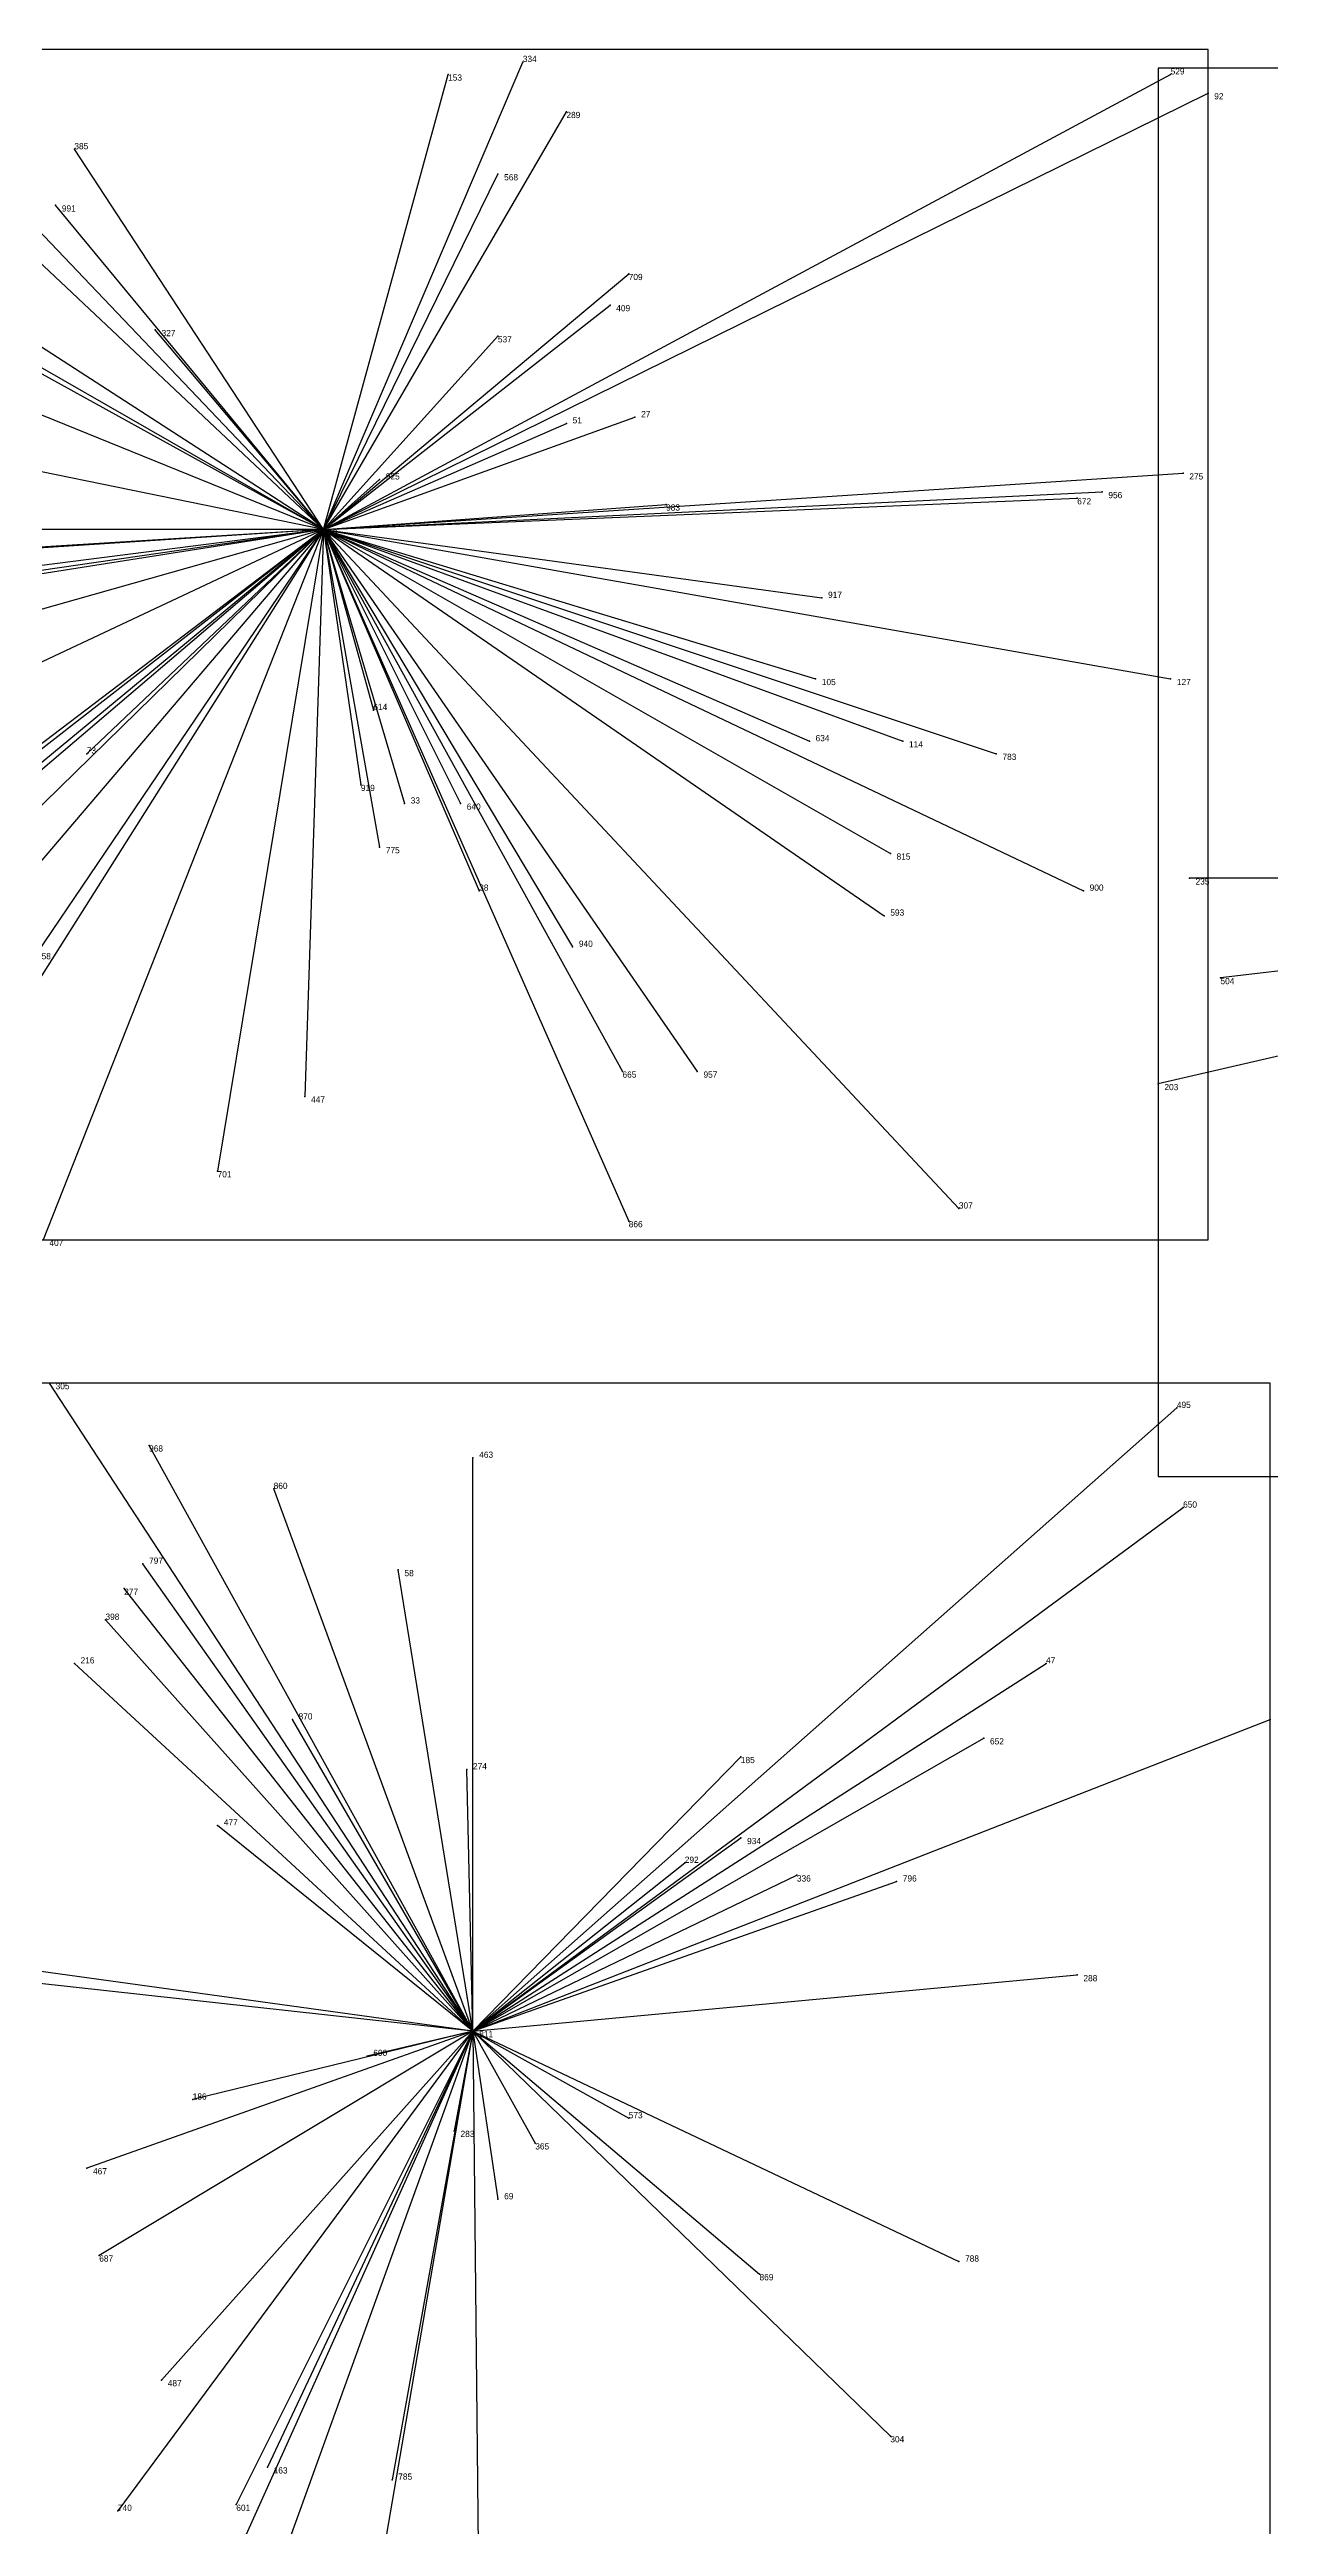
# Model space of a CAD drawing. Extents: x 0 to 1, y 0 to 1.
# Drawn here: x 0.516 to 0.712, y 0.5995 to 0.997 of the extents above; entities that cross this region are included whole.
import ezdxf

# ---------------------------------------------------------------- set-up
doc = ezdxf.new("R2010")
doc.units = 0
for name, color, linetype in [('Clients', 3, 'CONTINUOUS'), ('Facilities', 3, 'CONTINUOUS'), ('Facilities_lines', 3, 'CONTINUOUS'), ('Min_max_boxes', 1, 'CONTINUOUS'), ('Normals', 1, 'CONTINUOUS'), ('Source_points', 5, 'CONTINUOUS'), ('Text', 3, 'CONTINUOUS')]:
    doc.layers.add(name, color=color, linetype=linetype)

msp = doc.modelspace()

# ---------------------------------------------------------------- linework, layer by layer
at = {"layer": 'Clients', "color": 5}
for p in [(0.592, 0.995), (0.58, 0.993), (0.696, 0.993), (0.702, 0.99), (0.599, 0.987), (0.52, 0.981), (0.588, 0.977), (0.517, 0.972), (0.609, 0.961), (0.606, 0.956), (0.533, 0.952), (0.588, 0.951), (0.599, 0.937), (0.61, 0.938), (0.569, 0.928), (0.698, 0.929), (0.615, 0.924), (0.681, 0.925), (0.685, 0.926), (0.64, 0.909), (0.639, 0.896), (0.696, 0.896), (0.568, 0.891), (0.522, 0.884), (0.638, 0.886), (0.653, 0.886), (0.668, 0.884), (0.566, 0.879), (0.573, 0.876), (0.582, 0.876), (0.569, 0.869), (0.651, 0.868), (0.699, 0.864), (0.585, 0.862), (0.682, 0.862), (0.65, 0.858), (0.6, 0.853), (0.704, 0.848), (0.608, 0.833), (0.62, 0.833), (0.694, 0.831), (0.557, 0.829), (0.543, 0.817), (0.662, 0.811), (0.609, 0.809), (0.697, 0.779), (0.532, 0.773), (0.584, 0.771), (0.552, 0.766), (0.698, 0.763), (0.531, 0.754), (0.572, 0.753), (0.528, 0.75), (0.525, 0.745), (0.52, 0.738), (0.676, 0.738), (0.555, 0.729), (0.712, 0.729), (0.666, 0.726), (0.583, 0.721), (0.627, 0.723), (0.543, 0.712), (0.627, 0.71), (0.618, 0.706), (0.636, 0.704), (0.652, 0.703), (0.681, 0.688), (0.567, 0.675), (0.539, 0.668), (0.609, 0.665), (0.581, 0.663), (0.594, 0.661), (0.522, 0.657), (0.588, 0.652), (0.524, 0.643), (0.63, 0.64), (0.662, 0.642), (0.534, 0.623), (0.651, 0.614), (0.551, 0.609), (0.571, 0.607), (0.527, 0.602), (0.546, 0.603)]:
    msp.add_point(p, dxfattribs=at)
at = {"layer": 'Facilities', "color": 3}
for p in [(0.56, 0.92), (0.584, 0.679)]:
    msp.add_point(p, dxfattribs=at)
at = {"layer": 'Facilities_lines', "color": 3}
for p, q in [((0.56, 0.92), (0.429, 0.995)), ((0.56, 0.92), (0.478, 0.997)), ((0.56, 0.92), (0.592, 0.995)), ((0.56, 0.92), (0.433, 0.99)), ((0.56, 0.92), (0.58, 0.993)), ((0.56, 0.92), (0.696, 0.993)), ((0.56, 0.92), (0.702, 0.99)), ((0.56, 0.92), (0.599, 0.987)), ((0.56, 0.92), (0.498, 0.985)), ((0.56, 0.92), (0.52, 0.981)), ((0.56, 0.92), (0.588, 0.977)), ((0.56, 0.92), (0.517, 0.972)), ((0.56, 0.92), (0.609, 0.961)), ((0.56, 0.92), (0.476, 0.954)), ((0.56, 0.92), (0.606, 0.956)), ((0.56, 0.92), (0.512, 0.951)), ((0.56, 0.92), (0.533, 0.952)), ((0.56, 0.92), (0.588, 0.951)), ((0.56, 0.92), (0.467, 0.939)), ((0.56, 0.92), (0.61, 0.938)), ((0.56, 0.92), (0.599, 0.937)), ((0.56, 0.92), (0.698, 0.929)), ((0.56, 0.92), (0.569, 0.928)), ((0.56, 0.92), (0.685, 0.926)), ((0.56, 0.92), (0.681, 0.925)), ((0.56, 0.92), (0.615, 0.924)), ((0.56, 0.92), (0.446, 0.902)), ((0.56, 0.92), (0.447, 0.888)), ((0.56, 0.92), (0.448, 0.913)), ((0.56, 0.92), (0.462, 0.839)), ((0.56, 0.92), (0.467, 0.829)), ((0.56, 0.92), (0.467, 0.92)), ((0.56, 0.92), (0.472, 0.845)), ((0.56, 0.92), (0.474, 0.909)), ((0.56, 0.92), (0.475, 0.88)), ((0.56, 0.92), (0.483, 0.86)), ((0.56, 0.92), (0.484, 0.915)), ((0.56, 0.92), (0.493, 0.814)), ((0.56, 0.92), (0.498, 0.911)), ((0.56, 0.92), (0.502, 0.92)), ((0.56, 0.92), (0.508, 0.859)), ((0.56, 0.92), (0.51, 0.882)), ((0.56, 0.92), (0.514, 0.852)), ((0.56, 0.92), (0.515, 0.806)), ((0.56, 0.92), (0.522, 0.884)), ((0.56, 0.92), (0.543, 0.817)), ((0.56, 0.92), (0.557, 0.829)), ((0.56, 0.92), (0.662, 0.811)), ((0.56, 0.92), (0.573, 0.876)), ((0.56, 0.92), (0.585, 0.862)), ((0.56, 0.92), (0.639, 0.896)), ((0.56, 0.92), (0.653, 0.886)), ((0.56, 0.92), (0.65, 0.858)), ((0.56, 0.92), (0.568, 0.891)), ((0.56, 0.92), (0.638, 0.886)), ((0.56, 0.92), (0.582, 0.876)), ((0.56, 0.92), (0.696, 0.896)), ((0.56, 0.92), (0.608, 0.833)), ((0.56, 0.92), (0.569, 0.869)), ((0.56, 0.92), (0.668, 0.884)), ((0.56, 0.92), (0.651, 0.868)), ((0.56, 0.92), (0.609, 0.809)), ((0.56, 0.92), (0.682, 0.862)), ((0.56, 0.92), (0.64, 0.909)), ((0.56, 0.92), (0.566, 0.879)), ((0.56, 0.92), (0.6, 0.853)), ((0.56, 0.92), (0.62, 0.833)), ((0.837, 0.864), (0.694, 0.831)), ((0.837, 0.864), (0.699, 0.864)), ((0.837, 0.864), (0.704, 0.848)), ((0.584, 0.679), (0.516, 0.783)), ((0.584, 0.679), (0.697, 0.779)), ((0.584, 0.679), (0.532, 0.773)), ((0.584, 0.679), (0.584, 0.771)), ((0.584, 0.679), (0.552, 0.766)), ((0.584, 0.679), (0.698, 0.763)), ((0.584, 0.679), (0.531, 0.754)), ((0.584, 0.679), (0.572, 0.753)), ((0.584, 0.679), (0.528, 0.75)), ((0.584, 0.679), (0.525, 0.745)), ((0.584, 0.679), (0.52, 0.738)), ((0.584, 0.679), (0.676, 0.738)), ((0.584, 0.679), (0.555, 0.729)), ((0.584, 0.679), (0.712, 0.729)), ((0.584, 0.679), (0.666, 0.726)), ((0.584, 0.679), (0.583, 0.721)), ((0.584, 0.679), (0.627, 0.723)), ((0.584, 0.679), (0.543, 0.712)), ((0.584, 0.679), (0.627, 0.71)), ((0.584, 0.679), (0.618, 0.706)), ((0.584, 0.679), (0.636, 0.704)), ((0.584, 0.679), (0.652, 0.703)), ((0.584, 0.679), (0.497, 0.691)), ((0.584, 0.679), (0.502, 0.688)), ((0.584, 0.679), (0.681, 0.688)), ((0.584, 0.679), (0.522, 0.657)), ((0.584, 0.679), (0.524, 0.546)), ((0.584, 0.679), (0.524, 0.643)), ((0.584, 0.679), (0.527, 0.602)), ((0.584, 0.679), (0.534, 0.623)), ((0.584, 0.679), (0.539, 0.668)), ((0.584, 0.679), (0.545, 0.571)), ((0.584, 0.679), (0.546, 0.603)), ((0.584, 0.679), (0.551, 0.609)), ((0.584, 0.679), (0.567, 0.675)), ((0.584, 0.679), (0.568, 0.586)), ((0.584, 0.679), (0.571, 0.607)), ((0.584, 0.679), (0.581, 0.663)), ((0.584, 0.679), (0.651, 0.614)), ((0.584, 0.679), (0.588, 0.652)), ((0.584, 0.679), (0.594, 0.661)), ((0.584, 0.679), (0.585, 0.582)), ((0.584, 0.679), (0.609, 0.665)), ((0.584, 0.679), (0.662, 0.642)), ((0.584, 0.679), (0.63, 0.64))]:
    msp.add_line(p, q, dxfattribs=at)
at = {"layer": 'Min_max_boxes', "color": 1}
for p, q in [((0.702, 0.997), (0.429, 0.997)), ((0.702, 0.997), (0.429, 0.997)), ((0.998, 0.994), (0.694, 0.994)), ((0.694, 0.994), (0.694, 0.768)), ((0.998, 0.994), (0.694, 0.994)), ((0.694, 0.994), (0.694, 0.768)), ((0.694, 0.994), (0.694, 0.994)), ((0.702, 0.806), (0.702, 0.997)), ((0.702, 0.806), (0.702, 0.997)), ((0.702, 0.997), (0.702, 0.997)), ((0.429, 0.806), (0.702, 0.806)), ((0.429, 0.806), (0.702, 0.806)), ((0.702, 0.806), (0.702, 0.806)), ((0.712, 0.783), (0.497, 0.783)), ((0.712, 0.783), (0.497, 0.783)), ((0.712, 0.546), (0.712, 0.783)), ((0.712, 0.546), (0.712, 0.783)), ((0.712, 0.783), (0.712, 0.783)), ((0.694, 0.768), (0.998, 0.768)), ((0.694, 0.768), (0.998, 0.768)), ((0.694, 0.768), (0.694, 0.768))]:
    msp.add_line(p, q, dxfattribs=at)
at = {"layer": 'Normals', "color": 1}
for p, q in [((0.592, 0.995), (0.592, 0.995, 0.1)), ((0.58, 0.993), (0.58, 0.993, 0.1)), ((0.696, 0.993), (0.696, 0.993, 0.1)), ((0.702, 0.99), (0.702, 0.99, 0.1)), ((0.599, 0.987), (0.599, 0.987, 0.1)), ((0.52, 0.981), (0.52, 0.981, 0.1)), ((0.588, 0.977), (0.588, 0.977, 0.1)), ((0.517, 0.972), (0.517, 0.972, 0.1)), ((0.609, 0.961), (0.609, 0.961, 0.1)), ((0.606, 0.956), (0.606, 0.956, 0.1)), ((0.533, 0.952), (0.533, 0.952, 0.1)), ((0.588, 0.951), (0.588, 0.951, 0.1)), ((0.599, 0.937), (0.599, 0.937, 0.1)), ((0.61, 0.938), (0.61, 0.938, 0.1)), ((0.569, 0.928), (0.569, 0.928, 0.1)), ((0.698, 0.929), (0.698, 0.929, 0.1)), ((0.615, 0.924), (0.615, 0.924, 0.1)), ((0.681, 0.925), (0.681, 0.925, 0.1)), ((0.685, 0.926), (0.685, 0.926, 0.1)), ((0.56, 0.92), (0.56, 0.92, 0.1)), ((0.64, 0.909), (0.64, 0.909, 0.1)), ((0.639, 0.896), (0.639, 0.896, 0.1)), ((0.696, 0.896), (0.696, 0.896, 0.1)), ((0.568, 0.891), (0.568, 0.891, 0.1)), ((0.522, 0.884), (0.522, 0.884, 0.1)), ((0.638, 0.886), (0.638, 0.886, 0.1)), ((0.653, 0.886), (0.653, 0.886, 0.1)), ((0.668, 0.884), (0.668, 0.884, 0.1)), ((0.566, 0.879), (0.566, 0.879, 0.1)), ((0.573, 0.876), (0.573, 0.876, 0.1)), ((0.582, 0.876), (0.582, 0.876, 0.1)), ((0.569, 0.869), (0.569, 0.869, 0.1)), ((0.651, 0.868), (0.651, 0.868, 0.1)), ((0.699, 0.864), (0.699, 0.864, 0.1)), ((0.585, 0.862), (0.585, 0.862, 0.1)), ((0.682, 0.862), (0.682, 0.862, 0.1)), ((0.65, 0.858), (0.65, 0.858, 0.1)), ((0.6, 0.853), (0.6, 0.853, 0.1)), ((0.704, 0.848), (0.704, 0.848, 0.1)), ((0.608, 0.833), (0.608, 0.833, 0.1)), ((0.62, 0.833), (0.62, 0.833, 0.1)), ((0.694, 0.831), (0.694, 0.831, 0.1)), ((0.557, 0.829), (0.557, 0.829, 0.1)), ((0.543, 0.817), (0.543, 0.817, 0.1)), ((0.662, 0.811), (0.662, 0.811, 0.1)), ((0.609, 0.809), (0.609, 0.809, 0.1)), ((0.697, 0.779), (0.697, 0.779, 0.1)), ((0.532, 0.773), (0.532, 0.773, 0.1)), ((0.584, 0.771), (0.584, 0.771, 0.1)), ((0.552, 0.766), (0.552, 0.766, 0.1)), ((0.698, 0.763), (0.698, 0.763, 0.1)), ((0.531, 0.754), (0.531, 0.754, 0.1)), ((0.572, 0.753), (0.572, 0.753, 0.1)), ((0.528, 0.75), (0.528, 0.75, 0.1)), ((0.525, 0.745), (0.525, 0.745, 0.1)), ((0.52, 0.738), (0.52, 0.738, 0.1)), ((0.676, 0.738), (0.676, 0.738, 0.1)), ((0.555, 0.729), (0.555, 0.729, 0.1)), ((0.712, 0.729), (0.712, 0.729, 0.1)), ((0.666, 0.726), (0.666, 0.726, 0.1)), ((0.583, 0.721), (0.583, 0.721, 0.1)), ((0.627, 0.723), (0.627, 0.723, 0.1)), ((0.543, 0.712), (0.543, 0.712, 0.1)), ((0.627, 0.71), (0.627, 0.71, 0.1)), ((0.618, 0.706), (0.618, 0.706, 0.1)), ((0.636, 0.704), (0.636, 0.704, 0.1)), ((0.652, 0.703), (0.652, 0.703, 0.1)), ((0.681, 0.688), (0.681, 0.688, 0.1)), ((0.584, 0.679), (0.584, 0.679, 0.1)), ((0.567, 0.675), (0.567, 0.675, 0.1)), ((0.539, 0.668), (0.539, 0.668, 0.1)), ((0.609, 0.665), (0.609, 0.665, 0.1)), ((0.581, 0.663), (0.581, 0.663, 0.1)), ((0.594, 0.661), (0.594, 0.661, 0.1)), ((0.522, 0.657), (0.522, 0.657, 0.1)), ((0.588, 0.652), (0.588, 0.652, 0.1)), ((0.524, 0.643), (0.524, 0.643, 0.1)), ((0.63, 0.64), (0.63, 0.64, 0.1)), ((0.662, 0.642), (0.662, 0.642, 0.1)), ((0.534, 0.623), (0.534, 0.623, 0.1)), ((0.651, 0.614), (0.651, 0.614, 0.1)), ((0.551, 0.609), (0.551, 0.609, 0.1)), ((0.571, 0.607), (0.571, 0.607, 0.1)), ((0.527, 0.602), (0.527, 0.602, 0.1)), ((0.546, 0.603), (0.546, 0.603, 0.1))]:
    msp.add_line(p, q, dxfattribs=at)
at = {"layer": 'Source_points', "color": 5}
for p in [(0.592, 0.995), (0.58, 0.993), (0.696, 0.993), (0.702, 0.99), (0.599, 0.987), (0.52, 0.981), (0.588, 0.977), (0.517, 0.972), (0.609, 0.961), (0.606, 0.956), (0.533, 0.952), (0.588, 0.951), (0.599, 0.937), (0.61, 0.938), (0.569, 0.928), (0.698, 0.929), (0.615, 0.924), (0.681, 0.925), (0.685, 0.926), (0.56, 0.92), (0.64, 0.909), (0.639, 0.896), (0.696, 0.896), (0.568, 0.891), (0.522, 0.884), (0.638, 0.886), (0.653, 0.886), (0.668, 0.884), (0.566, 0.879), (0.573, 0.876), (0.582, 0.876), (0.569, 0.869), (0.651, 0.868), (0.699, 0.864), (0.585, 0.862), (0.682, 0.862), (0.65, 0.858), (0.6, 0.853), (0.704, 0.848), (0.608, 0.833), (0.62, 0.833), (0.694, 0.831), (0.557, 0.829), (0.543, 0.817), (0.662, 0.811), (0.609, 0.809), (0.697, 0.779), (0.532, 0.773), (0.584, 0.771), (0.552, 0.766), (0.698, 0.763), (0.531, 0.754), (0.572, 0.753), (0.528, 0.75), (0.525, 0.745), (0.52, 0.738), (0.676, 0.738), (0.555, 0.729), (0.712, 0.729), (0.666, 0.726), (0.583, 0.721), (0.627, 0.723), (0.543, 0.712), (0.627, 0.71), (0.618, 0.706), (0.636, 0.704), (0.652, 0.703), (0.681, 0.688), (0.584, 0.679), (0.567, 0.675), (0.539, 0.668), (0.609, 0.665), (0.581, 0.663), (0.594, 0.661), (0.522, 0.657), (0.588, 0.652), (0.524, 0.643), (0.63, 0.64), (0.662, 0.642), (0.534, 0.623), (0.651, 0.614), (0.551, 0.609), (0.571, 0.607), (0.527, 0.602), (0.546, 0.603)]:
    msp.add_point(p, dxfattribs=at)

# ---------------------------------------------------------------- texts
at = {"layer": 'Text', "color": 3}
for s, p in [('334', (0.592, 0.995)), ('529', (0.696, 0.993)), ('153', (0.58, 0.992)), ('92', (0.703, 0.989)), ('289', (0.599, 0.986)), ('385', (0.52, 0.981)), ('568', (0.589, 0.976)), ('991', (0.518, 0.971)), ('709', (0.609, 0.96)), ('409', (0.607, 0.955)), ('327', (0.534, 0.951)), ('537', (0.588, 0.95)), ('27', (0.611, 0.938)), ('51', (0.6, 0.937)), ('925', (0.57, 0.928)), ('275', (0.699, 0.928)), ('983', (0.615, 0.923)), ('672', (0.681, 0.924)), ('956', (0.686, 0.925)), ('659', (0.56, 0.919)), ('917', (0.641, 0.909)), ('105', (0.64, 0.895)), ('127', (0.697, 0.895)), ('614', (0.568, 0.891)), ('634', (0.639, 0.886)), ('73', (0.522, 0.884)), ('114', (0.654, 0.885)), ('783', (0.669, 0.883)), ('919', (0.566, 0.878)), ('33', (0.574, 0.876)), ('640', (0.583, 0.875)), ('775', (0.57, 0.868)), ('815', (0.652, 0.867)), ('38', (0.585, 0.862)), ('900', (0.683, 0.862)), ('235', (0.7, 0.863)), ('593', (0.651, 0.858)), ('158', (0.514, 0.851)), ('940', (0.601, 0.853)), ('504', (0.704, 0.847)), ('665', (0.608, 0.832)), ('957', (0.621, 0.832)), ('203', (0.695, 0.83)), ('447', (0.558, 0.828)), ('701', (0.543, 0.816)), ('307', (0.662, 0.811)), ('866', (0.609, 0.808)), ('407', (0.516, 0.805)), ('305', (0.517, 0.782)), ('495', (0.697, 0.779)), ('968', (0.532, 0.772)), ('463', (0.585, 0.771)), ('860', (0.552, 0.766)), ('650', (0.698, 0.763)), ('797', (0.532, 0.754)), ('58', (0.573, 0.752)), ('277', (0.528, 0.749)), ('398', (0.525, 0.745)), ('216', (0.521, 0.738)), ('47', (0.676, 0.738)), ('870', (0.556, 0.729)), ('652', (0.667, 0.725)), ('274', (0.584, 0.721)), ('185', (0.627, 0.722)), ('477', (0.544, 0.712)), ('934', (0.628, 0.709)), ('292', (0.618, 0.706)), ('336', (0.636, 0.703)), ('796', (0.653, 0.703)), ('288', (0.682, 0.687)), ('690', (0.568, 0.675)), ('811', (0.585, 0.678)), ('186', (0.539, 0.668)), ('573', (0.609, 0.665)), ('283', (0.582, 0.662)), ('365', (0.594, 0.66)), ('467', (0.523, 0.656)), ('69', (0.589, 0.652)), ('687', (0.524, 0.642)), ('869', (0.63, 0.639)), ('788', (0.663, 0.642)), ('487', (0.535, 0.622)), ('304', (0.651, 0.613)), ('163', (0.552, 0.608)), ('785', (0.572, 0.607)), ('740', (0.527, 0.602)), ('601', (0.546, 0.602))]:
    msp.add_text(s, height=0.001, dxfattribs=at).set_placement(p)

doc.saveas('drawing.dxf')
